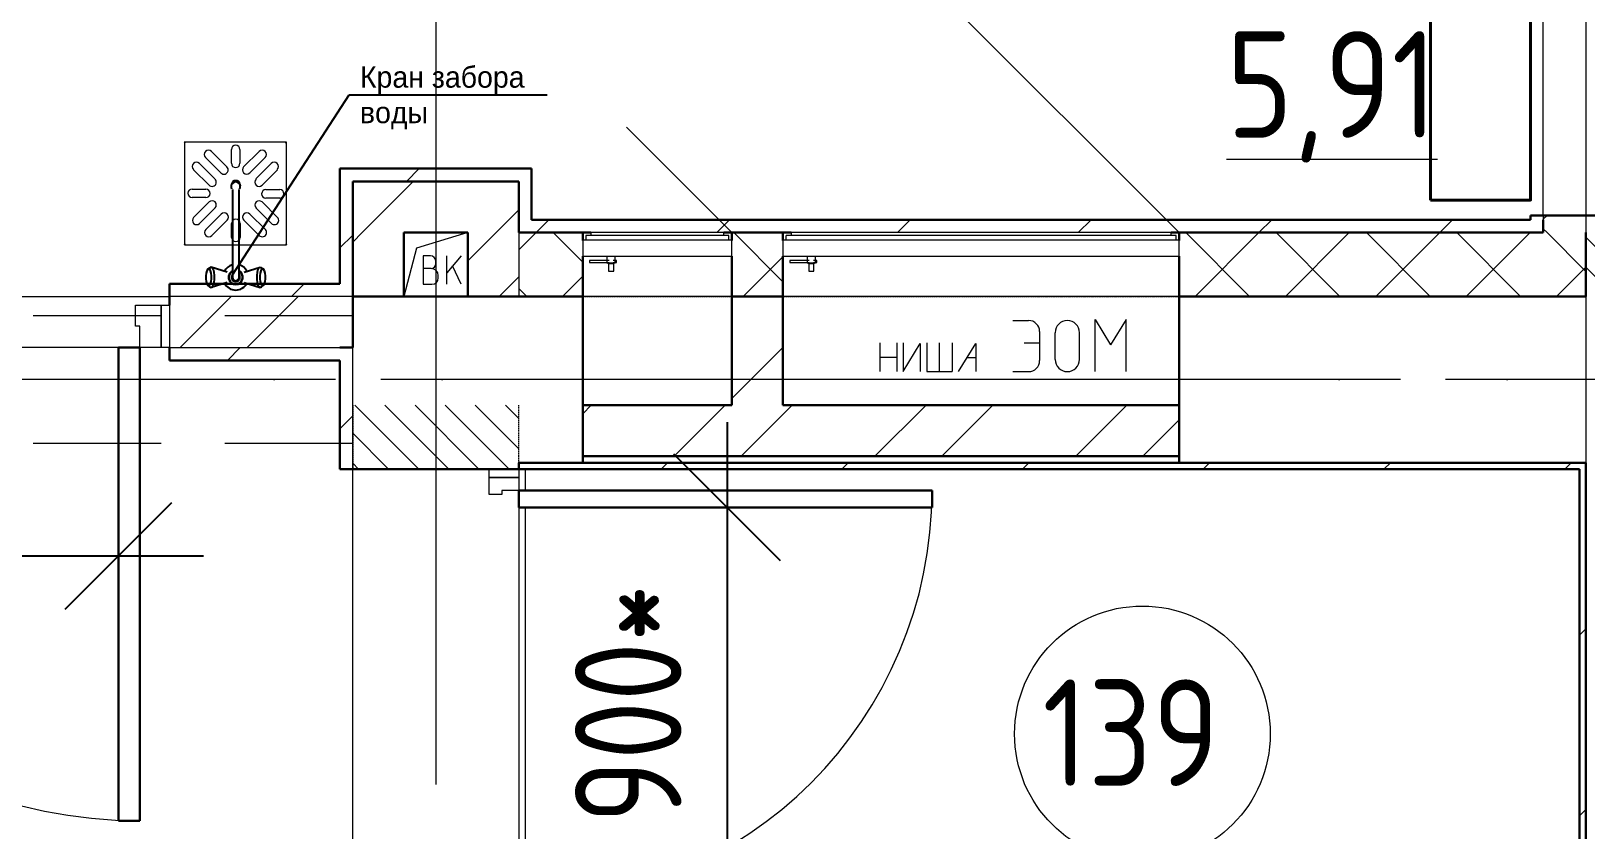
# Model space of a CAD drawing. Header units: millimetres. Extents: x -21010 to 105841, y -18351 to 135084.
# Drawn here: x 44212 to 47862, y 36718 to 38593 of the extents above; entities that cross this region are included whole.
import ezdxf
from ezdxf import colors
from ezdxf.entities.mleader import LeaderData, LeaderLine
from ezdxf.math import Vec2, Vec3

# ---------------------------------------------------------------- set-up
doc = ezdxf.new("R2010")
doc.units = ezdxf.units.MM
for name, pattern in [('ADSK_Линия сетки', [2500, 2000, -250, 0, -250]), ('ADSK_Сверху', [450, 300, -150]), ('ADSK_Штриховая_ш2 п1_5', [4.5, 3, -1.5])]:
    doc.linetypes.add(name, pattern=pattern)
for name, color, linetype in [('PLAN', 1, 'Continuous'), ('Мультивыноски отполение', 7, 'Continuous'), ('ТХ-Вода (ВК)', 170, 'Continuous'), ('ТХ_(нейтральное оборудование_мебель)', 32, 'Continuous'), ('ТХ_размеры', 7, 'Continuous')]:
    doc.layers.add(name, color=color, linetype=linetype)
for name, color, linetype, lineweight in [('Двери', 7, 'Continuous', 9), ('Линии', 7, 'Continuous', 9), ('Марки помещений', 7, 'Continuous', 9), ('Оборудование', 7, 'Continuous', 18), ('Оси', 7, 'Continuous', 9), ('Радиаторы отопления', 10, 'Continuous', 40), ('Стены внутренние', 7, 'Continuous', 18), ('Стены наружные', 7, 'Continuous', 18), ('Стены штриховка', 7, 'Continuous', 13)]:
    doc.layers.add(name, color=color, linetype=linetype, lineweight=lineweight)
doc.layers.add('ТХ ВК Аннотации', color=7, linetype='Continuous', lineweight=20, true_color=0x4c9a9a)
doc.styles.add('DCAD_TEXT', font='GOST_Common.ttf', dxfattribs={"height": 180})
doc.styles.add('GOST Common_3', font='GOST_Common.ttf', dxfattribs={"height": 3.5})
doc.styles.add('ГОСТ 2.304', font='CS_Gost2304.shx')
doc.styles.add('ТХ_New', font='')
doc.styles.get('ТХ_New').set_extended_font_data('Vin Sans Pro')
doc.dimstyles.new('СПДС', dxfattribs={"dimscale": 100, "dimtxt": 2.5, "dimasz": 2.5, "dimexe": 2, "dimexo": 0.625, "dimgap": 1, "dimtad": 1, "dimdec": 0, "dimtxsty": 'ГОСТ 2.304', "dimblk": 'OBLIQUE', "dimblk1": 'OBLIQUE', "dimblk2": 'OBLIQUE', "dimcen": 2.5, "dimdle": 2, "dimadec": 0, "dimazin": 2, "dimtfac": 0.75, "dimtdec": 4, "dimtmove": 1, "dimatfit": 3, "dimfxl": 1, "dimtfill": 1, "dimtolj": 1, "dimarcsym": 1})

# ---------------------------------------------------------------- blocks, each defined once
blk = doc.blocks.new('smes_vrez')
at = {"layer": 'PLAN'}
for p, q in [((-60.4, 75.8), (-65.6, 72)), ((-63.2, 73.2), (-65.6, 72)), ((-60.9, 72), (-63.2, 73.2)), ((-57.6, 77.2), (-60.4, 75.8)), ((-54.8, 75.8), (-57.6, 77.2)), ((-20.1, 65.3), (-57.6, 77.2)), ((-52.3, 71.6), (-54.8, 75.8)), ((20.1, 65.3), (57.6, 77.2)), ((54.8, 75.8), (52.3, 71.6)), ((57.6, 77.2), (54.8, 75.8)), ((60.4, 75.8), (57.6, 77.2)), ((60.4, 75.8), (65.6, 72)), ((63.2, 73.2), (60.9, 72)), ((65.6, 72), (63.2, 73.2)), ((-69.1, 63.2), (-70, 56.7)), ((-70, 56.7), (-70, 49.8)), ((-70, 49.8), (-69.1, 43.2)), ((-67.6, 68.6), (-69.1, 63.2)), ((-69.1, 43.2), (-67.6, 37.9)), ((-65.6, 72), (-67.6, 68.6)), ((-67.6, 37.9), (-65.6, 34.4)), ((-58.8, 68.6), (-60.9, 72)), ((-60.9, 34.4), (-58.8, 37.9)), ((-57.3, 63.2), (-58.8, 68.6)), ((-58.8, 37.9), (-57.3, 43.2)), ((-20.1, 41.2), (-57.6, 29.2)), ((-56.5, 56.7), (-57.3, 63.2)), ((-57.3, 43.2), (-56.5, 49.8)), ((-56.5, 49.8), (-56.5, 56.7)), ((-50.5, 65.2), (-52.3, 71.6)), ((-52.3, 34.9), (-50.5, 41.2)), ((-49.5, 57.4), (-50.5, 65.2)), ((-50.5, 41.2), (-49.5, 49.1)), ((-49.5, 49.1), (-49.5, 57.4)), ((-14.7, 61.7), (-16.7, 56.2)), ((-16.7, 56.2), (-16.7, 50.3)), ((-16.7, 50.3), (-14.7, 44.7)), ((-13.9, 61.2), (-15.8, 56)), ((-15.8, 56), (-15.8, 50.5)), ((-15.8, 50.5), (-13.9, 45.2)), ((-10.9, 66.3), (-14.7, 61.7)), ((-14.7, 44.7), (-10.9, 40.2)), ((-10.3, 65.5), (-13.9, 61.2)), ((-13.9, 45.2), (-10.3, 41)), ((-5.8, 69.2), (-10.9, 66.3)), ((-10.9, 40.2), (-7.9, 38.5)), ((-5.5, 68.3), (-10.3, 65.5)), ((-10.3, 41), (-7.9, 39.6)), ((-8.7, 58.2), (-9.8, 55)), ((-9.8, 55), (-9.8, 51.5)), ((-9.8, 51.5), (-8.7, 48.2)), ((-6.4, 60.9), (-8.7, 58.2)), ((-8.7, 48.2), (-7.9, 47.3)), ((-6.9, 57.2), (-7.9, 54.6)), ((-7.9, 54.6), (-7.9, -152.4)), ((-5.1, 59.4), (-6.9, 57.2)), ((-3.4, 62.6), (-6.4, 60.9)), ((0, 70.2), (-5.8, 69.2)), ((0, 69.2), (-5.5, 68.3)), ((-2.7, 60.8), (-5.1, 59.4)), ((0, 63.2), (-3.4, 62.6)), ((0, 61.2), (-2.7, 60.8)), ((5.8, 69.2), (0, 70.2)), ((5.5, 68.3), (0, 69.2)), ((3.4, 62.6), (0, 63.2)), ((2.7, 60.8), (0, 61.2)), ((5.1, 59.4), (2.7, 60.8)), ((6.4, 60.9), (3.4, 62.6)), ((6.9, 57.2), (5.1, 59.4)), ((10.3, 65.5), (5.5, 68.3)), ((10.9, 66.3), (5.8, 69.2)), ((8.7, 58.2), (6.4, 60.9)), ((7.9, 54.6), (6.9, 57.2)), ((7.9, -152.4), (7.9, 54.6)), ((7.9, 47.3), (8.7, 48.2)), ((7.9, 39.6), (10.3, 41)), ((7.9, 38.5), (10.9, 40.2)), ((9.8, 55), (8.7, 58.2)), ((8.7, 48.2), (9.8, 51.5)), ((9.8, 51.5), (9.8, 55)), ((13.9, 61.2), (10.3, 65.5)), ((10.3, 41), (13.9, 45.2)), ((14.7, 61.7), (10.9, 66.3)), ((10.9, 40.2), (14.7, 44.7)), ((15.8, 56), (13.9, 61.2)), ((13.9, 45.2), (15.8, 50.5)), ((16.7, 56.2), (14.7, 61.7)), ((14.7, 44.7), (16.7, 50.3)), ((15.8, 50.5), (15.8, 56)), ((16.7, 50.3), (16.7, 56.2)), ((20.1, 41.2), (57.6, 29.2)), ((50.5, 65.2), (49.5, 57.4)), ((49.5, 57.4), (49.5, 49.1)), ((49.5, 49.1), (50.5, 41.2)), ((52.3, 71.6), (50.5, 65.2)), ((50.5, 41.2), (52.3, 34.9)), ((57.3, 63.2), (56.5, 56.7)), ((56.5, 56.7), (56.5, 49.8)), ((56.5, 49.8), (57.3, 43.2)), ((58.8, 68.6), (57.3, 63.2)), ((57.3, 43.2), (58.8, 37.9)), ((60.9, 72), (58.8, 68.6)), ((58.8, 37.9), (60.9, 34.4)), ((67.6, 68.6), (65.6, 72)), ((65.6, 34.4), (67.6, 37.9)), ((69.1, 63.2), (67.6, 68.6)), ((67.6, 37.9), (69.1, 43.2)), ((70, 56.7), (69.1, 63.2)), ((69.1, 43.2), (70, 49.8)), ((70, 49.8), (70, 56.7)), ((-65.6, 34.4), (-63.2, 33.2)), ((-57.6, 29.2), (-65.6, 34.4)), ((-63.2, 33.2), (-60.9, 34.4)), ((-54.8, 30.7), (-52.3, 34.9)), ((52.3, 34.9), (54.8, 30.7)), ((57.6, 29.2), (65.6, 34.4)), ((60.9, 34.4), (63.2, 33.2)), ((63.2, 33.2), (65.6, 34.4)), ((-9.5, -154.4), (-10.8, -157.9)), ((-10.8, -157.9), (-10.8, -161.6)), ((-10.8, -161.6), (-9.5, -165.1)), ((-9.8, -165.5), (-10.8, -161.6)), ((-9.8, -165.5), (-8.7, -168.6)), ((-9.5, -165.1), (-7.1, -167.9)), ((-8.7, -168.6), (-6.4, -171.2)), ((-7.1, -167.9), (-3.8, -169.8)), ((-6.4, -171.2), (-3.4, -172.9)), ((-3.8, -169.8), (0, -170.4)), ((-3.4, -172.9), (0, -173.5)), ((0, -170.4), (3.8, -169.8)), ((0, -173.5), (3.4, -172.9)), ((3.4, -172.9), (6.4, -171.2)), ((3.8, -169.8), (7.1, -167.9)), ((6.4, -171.2), (8.7, -168.6)), ((7.1, -167.9), (9.5, -165.1)), ((8.7, -168.6), (9.8, -165.5)), ((10.8, -157.9), (9.5, -154.4)), ((9.5, -165.1), (10.8, -161.6)), ((9.8, -165.5), (10.8, -161.6)), ((10.8, -161.6), (10.8, -157.9))]:
    blk.add_line(p, q, dxfattribs=at)
for start, end in [(27.9765, 152.0235), (207.9765, 254.7747), (285.2253, 332.0235)]:
    blk.add_arc((0, 53.2), 30, start, end, dxfattribs=at)
blk = doc.blocks.new('_None')
blk = doc.blocks.new('трап')
at = {"layer": 'ТХ ВК Аннотации'}
for p, q in [((34771.5, 62035.5), (34531.5, 62035.5)), ((34532, 62035), (34532, 61795)), ((34595.6, 62013.9), (34631.8, 61977.7)), ((34642.3, 61986), (34642.3, 62018.3)), ((34662.3, 62018.3), (34662.3, 61986)), ((34671, 61977.7), (34707.3, 62013.9)), ((34772, 61795), (34772, 62035)), ((34567.2, 61985.5), (34603.4, 61949.3)), ((34617.7, 61963.6), (34581.5, 61999.8)), ((34721.4, 61999.8), (34685.2, 61963.6)), ((34699.5, 61949.3), (34735.7, 61985.5)), ((34589.8, 61934.6), (34553.6, 61970.8)), ((34750.4, 61970.8), (34714.2, 61934.6)), ((34582.4, 61905.5), (34550, 61905.7)), ((34550.1, 61925.7), (34582.5, 61925.5)), ((34755.6, 61904.3), (34723.2, 61904.5)), ((34723.3, 61924.5), (34755.7, 61924.3)), ((34553.6, 61859.2), (34589.8, 61895.4)), ((34604, 61881.3), (34567.7, 61845)), ((34736.2, 61845), (34700, 61881.3)), ((34714.2, 61895.4), (34750.4, 61859.2)), ((34582, 61830.7), (34618.3, 61867)), ((34632.4, 61852.8), (34596.2, 61816.6)), ((34642.9, 61812.2), (34642.9, 61844.6)), ((34662.9, 61844.6), (34662.9, 61812.2)), ((34707.8, 61816.6), (34671.6, 61852.8)), ((34685.7, 61867), (34722, 61830.7)), ((34532, 61795), (34772, 61795))]:
    blk.add_line(p, q, dxfattribs=at)
for centre, start, end in [((34588.6, 62006.9), 45, 225), ((34652.3, 62018.3), 0, 180), ((34714.3, 62006.9), 315, 135), ((34560.1, 61978.4), 45, 225), ((34624.8, 61970.6), 225, 45), ((34652.3, 61986), 180, 0), ((34678.1, 61970.6), 135, 315), ((34742.8, 61978.4), 315, 135), ((34596.9, 61941.7), 225, 45), ((34707.1, 61941.7), 135, 315), ((34550.1, 61915.7), 89.6219, 269.6219), ((34582.5, 61915.5), 269.6219, 89.6219), ((34723.3, 61914.5), 89.6219, 269.6219), ((34755.6, 61914.3), 269.6219, 89.6219), ((34596.9, 61888.3), 315, 135), ((34625.3, 61859.9), 315, 135), ((34678.7, 61859.9), 45, 225), ((34707.1, 61888.3), 45, 225), ((34560.7, 61852.1), 135, 315), ((34652.9, 61844.6), 0, 180), ((34743.3, 61852.1), 225, 45), ((34589.1, 61823.7), 135, 315), ((34652.9, 61812.2), 180, 0), ((34714.9, 61823.7), 225, 45)]:
    blk.add_arc(centre, 10, start, end, dxfattribs=at)
for points, knots in [([(34533.5, 62033.5), (34533.3, 62033.7), (34533.1, 62033.9), (34532.8, 62034.2), (34532.5, 62034.5), (34532.3, 62034.7), (34532.2, 62034.8), (34532, 62035), (34531.9, 62035.1), (34531.7, 62035.3), (34531.6, 62035.4), (34531.5, 62035.5), (34531.5, 62035.5), (34531.5, 62035.5), (34531.5, 62035.5)], [0, 0, 0, 0, 0.142857, 0.285714, 0.357143, 0.428571, 0.5, 0.571429, 0.642857, 0.714286, 0.785714, 0.857143, 0.928571, 1, 1, 1, 1]), ([(34771.5, 62035.5), (34771.5, 62035.5), (34771.4, 62035.5), (34771.4, 62035.5), (34771.3, 62035.4), (34771.2, 62035.3), (34771.1, 62035.1), (34770.9, 62035), (34770.7, 62034.8), (34770.6, 62034.7), (34770.4, 62034.5), (34770.2, 62034.2), (34769.8, 62033.9), (34769.6, 62033.7), (34769.5, 62033.5)], [0, 0, 0, 0, 0.071429, 0.142857, 0.214286, 0.285714, 0.357143, 0.428571, 0.5, 0.571429, 0.642857, 0.714286, 0.857143, 1, 1, 1, 1]), ([(34532, 61795), (34532, 61795), (34532, 61795), (34532.1, 61795.1), (34532.2, 61795.2), (34532.3, 61795.3), (34532.4, 61795.4), (34532.5, 61795.5), (34532.7, 61795.7), (34532.9, 61795.9), (34533.1, 61796.1), (34533.3, 61796.3), (34533.6, 61796.6), (34533.9, 61796.9), (34534, 61797)], [0, 0, 0, 0, 0.071429, 0.142857, 0.214286, 0.285714, 0.357143, 0.428571, 0.5, 0.571429, 0.642857, 0.714286, 0.857143, 1, 1, 1, 1]), ([(34770, 61797), (34770.1, 61796.9), (34770.4, 61796.6), (34770.7, 61796.3), (34770.9, 61796.1), (34771.1, 61795.9), (34771.3, 61795.7), (34771.5, 61795.5), (34771.6, 61795.4), (34771.7, 61795.3), (34771.8, 61795.2), (34771.9, 61795.1), (34772, 61795), (34772, 61795), (34772, 61795)], [0, 0, 0, 0, 0.142857, 0.285714, 0.357143, 0.428571, 0.5, 0.571429, 0.642857, 0.714286, 0.785714, 0.857143, 0.928571, 1, 1, 1, 1])]:
    blk.add_open_spline(points, degree=3, knots=knots, dxfattribs=at)
blk = doc.blocks.new('тра')
at = {"layer": 'ТХ-Вода (ВК)', "color": 0}
blk.add_blockref('трап', (-316125.7, -819), dxfattribs=at)
blk = doc.blocks.new('_Oblique')
at = {"color": 0, "linetype": 'ByBlock', "lineweight": -2}
blk.add_line((-0.5, -0.5), (0.5, 0.5), dxfattribs=at)
blk = doc.blocks.new('*D213')
at = {"layer": 'Defpoints', "color": 0, "ltscale": 100, "transparency": 16777216}
for p in [(43367, 37900), (44417, 37850), (44417, 37361.3)]:
    blk.add_point(p, dxfattribs=at)
at = {"layer": 'ТХ_размеры', "color": 0, "lineweight": -2, "ltscale": 100, "transparency": 16777216}
for p, q in [((43367, 37837.5), (43367, 37161.3)), ((44417, 37787.5), (44417, 37161.3)), ((43167, 37361.3), (44617, 37361.3))]:
    blk.add_line(p, q, dxfattribs=at)
at = {"layer": 'ТХ_размеры', "color": 0, "lineweight": -2, "ltscale": 100, "transparency": 16777216, "xscale": 250, "yscale": 250, "zscale": 250}
blk.add_blockref('_Oblique', (44417, 37361.3), dxfattribs=at)
at = {"layer": 'ТХ_размеры', "color": 0, "ltscale": 100, "transparency": 16777216, "insert": (43837, 37636.2), "char_height": 250, "attachment_point": 5, "style": 'ГОСТ 2.304', "bg_fill": 3, "box_fill_scale": 1.1, "bg_fill_color": 256, "bg_fill_true_color": 13158600, "bg_fill_transparency": 0}
blk.add_mtext('\\A1;1000*', dxfattribs=at)
at = {"layer": 'ТХ_размеры', "color": 0, "lineweight": -2, "ltscale": 100, "transparency": 16777216, "xscale": 250, "yscale": 250, "zscale": 250, "rotation": 180}
blk.add_blockref('_Oblique', (43367, 37361.3), dxfattribs=at)
blk = doc.blocks.new('*D214')
at = {"layer": 'Defpoints', "color": 0, "ltscale": 100, "transparency": 16777216}
for p in [(45357, 37475), (45302, 36555), (45845.9, 36555)]:
    blk.add_point(p, dxfattribs=at)
at = {"layer": 'ТХ_размеры', "color": 0, "lineweight": -2, "ltscale": 100, "transparency": 16777216}
for p, q in [((45845.9, 37675), (45845.9, 36355)), ((45419.5, 37475), (46045.9, 37475)), ((45364.5, 36555), (46045.9, 36555))]:
    blk.add_line(p, q, dxfattribs=at)
at = {"layer": 'ТХ_размеры', "color": 0, "lineweight": -2, "ltscale": 100, "transparency": 16777216, "xscale": 250, "yscale": 250, "zscale": 250}
for p, rotation in [((45845.9, 37475), 90), ((45845.9, 36555), 270)]:
    blk.add_blockref('_Oblique', p, dxfattribs=dict(at, rotation=rotation))
at = {"layer": 'ТХ_размеры', "color": 0, "ltscale": 100, "transparency": 16777216, "insert": (45613.7, 37015), "char_height": 250, "attachment_point": 5, "rotation": 90, "style": 'ГОСТ 2.304', "bg_fill": 3, "box_fill_scale": 1.1, "bg_fill_color": 256, "bg_fill_true_color": 13158600, "bg_fill_transparency": 0}
blk.add_mtext('\\A1;900*', dxfattribs=at)
blk = doc.blocks.new('1 этаж 21082025')
at = {"lineweight": 18}
for p, q in [((50975, -5355), (50854.6, -5391.7)), ((50854.6, -5391.7), (50825, -5505)), ((50887.2, -5409.6), (50870.6, -5409.6)), ((50870.6, -5409.6), (50870.6, -5476.3)), ((50900.2, -5428.1), (50900.2, -5422.6)), ((50959.5, -5409.6), (50926.1, -5449.3)), ((50926.1, -5476.3), (50926.1, -5409.6)), ((50959.5, -5476.3), (50939.5, -5433.4)), ((50889.1, -5439.2), (50870.6, -5439.2)), ((50905.7, -5461.4), (50905.7, -5455.9)), ((50870.6, -5476.3), (50890.9, -5476.3))]:
    blk.add_line(p, q, dxfattribs=at)
for centre, radius, start, end in [((50887.2, -5422.6), 13, 0, 90), ((50889.1, -5428.1), 11.1, 270, 0), ((50889.1, -5455.9), 16.7, 0, 90), ((50890.9, -5461.4), 14.8, 270, 0)]:
    blk.add_arc(centre, radius, start, end, dxfattribs=at)
at = {"layer": 'Двери', "linetype": 'ADSK_Штриховая_ш2 п1_5'}
for p, q in [((54150, -5315), (53600, -5315)), ((53600, -5315), (53600, -5465)), ((51245, -5505), (52645, -5505)), ((50705, -5760), (50705, -5910)), ((51095, -5910), (51095, -5760)), ((50705, -5910), (51095, -5910)), ((51245, -5895), (52645, -5895))]:
    blk.add_line(p, q, dxfattribs=at)
at = {"layer": 'Двери', "linetype": 'Continuous', "lineweight": 18}
for p, q in [((53600, -5365.7), (53699.3, -5465)), ((53600, -5436.4), (53628.6, -5465)), ((50710, -5760), (50860, -5910)), ((50780.7, -5760), (50930.7, -5910)), ((50851.4, -5760), (51001.4, -5910)), ((50922.1, -5760), (51072.1, -5910)), ((50992.8, -5760), (51095, -5862.2)), ((51063.5, -5760), (51095, -5791.5)), ((50705, -5825.7), (50789.3, -5910)), ((50705, -5896.4), (50718.6, -5910))]:
    blk.add_line(p, q, dxfattribs=at)
at = {"layer": 'Двери'}
for p, q in [((50195, -5525), (50255, -5525)), ((50195, -5575), (50195, -5525)), ((50255, -5525), (50255, -5625)), ((50255, -5625), (50255, -5525)), ((50255, -5525), (50275, -5525)), ((50275, -5525), (50275, -5625)), ((50205, -5575), (50195, -5575)), ((50205, -5625), (50205, -5575)), ((50255, -5625), (50205, -5625)), ((50275, -5625), (50255, -5625)), ((51025, -5910), (51095, -5910)), ((51025, -5930), (51025, -5910)), ((51095, -5910), (51095, -5930)), ((51025, -5970), (51025, -5930)), ((51025, -5930), (51095, -5930)), ((51095, -5930), (51025, -5930)), ((51095, -5930), (51095, -5960)), ((51055, -5970), (51025, -5970)), ((51055, -5960), (51055, -5970)), ((51095, -5960), (51055, -5960))]:
    blk.add_line(p, q, dxfattribs=at)
at = {"layer": 'Двери', "lineweight": 30}
for p, q in [((50155, -6735), (50155, -5625)), ((50155, -5625), (50205, -5625)), ((50205, -5625), (50205, -6735)), ((51095, -5960), (52065, -5960)), ((51095, -6000), (51095, -5960)), ((52065, -5960), (52065, -6000)), ((52065, -6000), (51095, -6000)), ((50205, -6735), (50155, -6735))]:
    blk.add_line(p, q, dxfattribs=at)
at = {"layer": 'Двери'}
for centre, radius, start, end in [((50205, -5625), 1110, 180, 270), ((51095, -5960), 970, 270, 0)]:
    blk.add_arc(centre, radius, start, end, dxfattribs=at)
at = {"layer": 'Линии', "linetype": 'ADSK_Сверху'}
for p, q in [((50705, -5550), (30240, -5550)), ((50705, -5850), (30240, -5850))]:
    blk.add_line(p, q, dxfattribs=at)
at = {"layer": 'Линии', "lineweight": 18}
for p, q in [((52254.8, -5561.2), (52291.3, -5561.2)), ((52447.8, -5558.6), (52484.3, -5618.6)), ((52447.8, -5681.2), (52447.8, -5558.6)), ((52520.9, -5558.6), (52484.3, -5618.6)), ((52520.9, -5681.2), (52520.9, -5558.6)), ((51942.4, -5613.4), (51942.4, -5681.2)), ((51982.4, -5613.4), (51982.4, -5681.2)), ((51997.4, -5613.4), (51997.4, -5681.2)), ((51997.4, -5681.2), (52037.4, -5615.5)), ((52037.4, -5615.5), (52037.4, -5681.2)), ((52052.4, -5613.4), (52052.4, -5681.2)), ((52082.4, -5681.2), (52082.4, -5613.4)), ((52112.4, -5613.4), (52112.4, -5681.2)), ((52127.4, -5681.2), (52167.4, -5615.5)), ((52167.4, -5615.5), (52167.4, -5681.2)), ((52280.9, -5613.4), (52317.4, -5613.4)), ((52317.4, -5587.3), (52317.4, -5655.2)), ((52353.9, -5652.5), (52353.9, -5589.9)), ((52411.3, -5652.5), (52411.3, -5589.9)), ((51942.4, -5647.3), (51982.4, -5647.3)), ((52147.4, -5648.4), (52167.4, -5648.4)), ((52052.4, -5681.2), (52112.4, -5681.2)), ((52254.8, -5681.2), (52291.3, -5681.2))]:
    blk.add_line(p, q, dxfattribs=at)
for centre, radius, start, end in [((52291.3, -5587.3), 26.1, 0, 90), ((52382.6, -5589.9), 28.7, 0, 180), ((52291.3, -5655.2), 26.1, 270, 0), ((52382.6, -5652.5), 28.7, 180, 0)]:
    blk.add_arc(centre, radius, start, end, dxfattribs=at)
at = {"layer": 'Марки помещений'}
blk.add_circle((52558.8, -6531.4), 300, dxfattribs=at)
at = {"layer": 'Оборудование'}
for p, q in [((52645, -5355), (51987.4, -4697.4)), ((51595, -5355), (51347.5, -5107.5)), ((51252, -5363), (51252, -5372.7)), ((51587, -5362), (51253, -5362)), ((51576, -5355), (51264, -5355)), ((51264, -5355), (51264, -5360.5)), ((51567, -5361.8), (51567, -5363)), ((51567, -5363), (51567, -5361.8)), ((51576, -5360.5), (51576, -5355)), ((51588, -5372.7), (51588, -5363)), ((51722, -5363), (51722, -5372.7)), ((52637, -5362), (51723, -5362)), ((52626, -5355), (51734, -5355)), ((51734, -5355), (51734, -5360.5)), ((52626, -5360.5), (52626, -5355)), ((52638, -5372.7), (52638, -5363)), ((51245, -5373.6), (51245, -5410)), ((51594.1, -5372.7), (51245.9, -5372.7)), ((51595, -5410), (51595, -5373.6)), ((51715, -5373.6), (51715, -5410)), ((52644.1, -5372.7), (51715.9, -5372.7)), ((52645, -5410), (52645, -5373.6)), ((51245, -5410), (51595, -5410)), ((51306.7, -5420.4), (51260.8, -5420.4)), ((51260.8, -5420.4), (51260.8, -5425.4)), ((51260.8, -5425.4), (51306.7, -5425.4)), ((51301.8, -5410), (51301.8, -5425.9)), ((51301.8, -5425.9), (51321.1, -5425.9)), ((51303.4, -5425.9), (51305.4, -5427.9)), ((51305.4, -5427.9), (51305.4, -5445.3)), ((51305.4, -5427.9), (51317.6, -5427.9)), ((51324.6, -5420.4), (51316.3, -5420.4)), ((51316.3, -5425.4), (51324.6, -5425.4)), ((51317.6, -5427.9), (51319.6, -5425.9)), ((51317.6, -5445.3), (51317.6, -5427.9)), ((51321.1, -5425.9), (51321.1, -5410)), ((51324.6, -5425.4), (51324.6, -5420.4)), ((51715, -5410), (52645, -5410)), ((51776.7, -5420.4), (51730.8, -5420.4)), ((51730.8, -5420.4), (51730.8, -5425.4)), ((51730.8, -5425.4), (51776.7, -5425.4)), ((51771.8, -5410), (51771.8, -5425.9)), ((51771.8, -5425.9), (51791.1, -5425.9)), ((51773.4, -5425.9), (51775.4, -5427.9)), ((51775.4, -5427.9), (51775.4, -5445.3)), ((51775.4, -5427.9), (51787.6, -5427.9)), ((51794.6, -5420.4), (51786.3, -5420.4)), ((51786.3, -5425.4), (51794.6, -5425.4)), ((51787.6, -5427.9), (51789.6, -5425.9)), ((51787.6, -5445.3), (51787.6, -5427.9)), ((51791.1, -5425.9), (51791.1, -5410)), ((51794.6, -5425.4), (51794.6, -5420.4)), ((51305.4, -5445.3), (51317.6, -5445.3)), ((51775.4, -5445.3), (51787.6, -5445.3))]:
    blk.add_line(p, q, dxfattribs=at)
for points, knots in [([(51253, -5362), (51252.9, -5362), (51252.7, -5362), (51252.6, -5362.1), (51252.5, -5362.1), (51252.4, -5362.2), (51252.2, -5362.3), (51252.1, -5362.5), (51252, -5362.7), (51252, -5362.9), (51252, -5363)], [0, 0, 0, 0, 0.166667, 0.25, 0.333333, 0.416667, 0.541667, 0.666667, 0.833333, 1, 1, 1, 1]), ([(51264, -5360.5), (51264, -5360.6), (51264, -5360.8), (51263.9, -5361.1), (51263.8, -5361.2), (51263.7, -5361.4), (51263.6, -5361.6), (51263.4, -5361.7), (51263.2, -5361.8), (51263.1, -5361.9), (51262.8, -5362), (51262.6, -5362), (51262.5, -5362)], [0, 0, 0, 0, 0.166667, 0.25, 0.333333, 0.416667, 0.5, 0.583333, 0.666667, 0.75, 0.833333, 1, 1, 1, 1]), ([(51577.5, -5362), (51577.4, -5362), (51577.2, -5362), (51576.9, -5361.9), (51576.8, -5361.8), (51576.6, -5361.7), (51576.4, -5361.6), (51576.3, -5361.4), (51576.2, -5361.2), (51576.1, -5361.1), (51576, -5360.8), (51576, -5360.6), (51576, -5360.5)], [-1, -1, -1, -1, -0.833333, -0.75, -0.666667, -0.583333, -0.5, -0.416667, -0.333333, -0.25, -0.166667, 0, 0, 0, 0]), ([(51588, -5363), (51588, -5362.9), (51588, -5362.7), (51587.9, -5362.5), (51587.8, -5362.3), (51587.6, -5362.2), (51587.5, -5362.1), (51587.4, -5362.1), (51587.3, -5362), (51587.1, -5362), (51587, -5362)], [-1, -1, -1, -1, -0.833333, -0.666667, -0.541667, -0.416667, -0.333333, -0.25, -0.166667, 0, 0, 0, 0]), ([(51723, -5362), (51722.9, -5362), (51722.7, -5362), (51722.6, -5362.1), (51722.5, -5362.1), (51722.4, -5362.2), (51722.2, -5362.3), (51722.1, -5362.5), (51722, -5362.7), (51722, -5362.9), (51722, -5363)], [0, 0, 0, 0, 0.166667, 0.25, 0.333333, 0.416667, 0.541667, 0.666667, 0.833333, 1, 1, 1, 1]), ([(51734, -5360.5), (51734, -5360.6), (51734, -5360.8), (51733.9, -5361.1), (51733.8, -5361.2), (51733.7, -5361.4), (51733.6, -5361.6), (51733.4, -5361.7), (51733.2, -5361.8), (51733.1, -5361.9), (51732.8, -5362), (51732.6, -5362), (51732.5, -5362)], [0, 0, 0, 0, 0.166667, 0.25, 0.333333, 0.416667, 0.5, 0.583333, 0.666667, 0.75, 0.833333, 1, 1, 1, 1]), ([(52627.5, -5362), (52627.4, -5362), (52627.2, -5362), (52626.9, -5361.9), (52626.8, -5361.8), (52626.6, -5361.7), (52626.4, -5361.6), (52626.3, -5361.4), (52626.2, -5361.2), (52626.1, -5361.1), (52626, -5360.8), (52626, -5360.6), (52626, -5360.5)], [-1, -1, -1, -1, -0.833333, -0.75, -0.666667, -0.583333, -0.5, -0.416667, -0.333333, -0.25, -0.166667, 0, 0, 0, 0]), ([(52638, -5363), (52638, -5362.9), (52638, -5362.7), (52637.9, -5362.5), (52637.8, -5362.3), (52637.6, -5362.2), (52637.5, -5362.1), (52637.4, -5362.1), (52637.3, -5362), (52637.1, -5362), (52637, -5362)], [-1, -1, -1, -1, -0.833333, -0.666667, -0.541667, -0.416667, -0.333333, -0.25, -0.166667, 0, 0, 0, 0]), ([(51245.9, -5372.7), (51245.8, -5372.7), (51245.7, -5372.7), (51245.6, -5372.8), (51245.4, -5372.8), (51245.3, -5373), (51245.1, -5373.2), (51245, -5373.4), (51245, -5373.5), (51245, -5373.6)], [0, 0, 0, 0, 0.166667, 0.25, 0.333333, 0.5, 0.666667, 0.833333, 1, 1, 1, 1]), ([(51595, -5373.6), (51595, -5373.5), (51595, -5373.4), (51594.9, -5373.2), (51594.7, -5373), (51594.6, -5372.8), (51594.4, -5372.8), (51594.3, -5372.7), (51594.2, -5372.7), (51594.1, -5372.7)], [-1, -1, -1, -1, -0.833333, -0.666667, -0.5, -0.333333, -0.25, -0.166667, 0, 0, 0, 0]), ([(51715.9, -5372.7), (51715.8, -5372.7), (51715.7, -5372.7), (51715.6, -5372.8), (51715.4, -5372.8), (51715.3, -5373), (51715.1, -5373.2), (51715, -5373.4), (51715, -5373.5), (51715, -5373.6)], [0, 0, 0, 0, 0.166667, 0.25, 0.333333, 0.5, 0.666667, 0.833333, 1, 1, 1, 1]), ([(52645, -5373.6), (52645, -5373.5), (52645, -5373.4), (52644.9, -5373.2), (52644.7, -5373), (52644.6, -5372.8), (52644.4, -5372.8), (52644.3, -5372.7), (52644.2, -5372.7), (52644.1, -5372.7)], [-1, -1, -1, -1, -0.833333, -0.666667, -0.5, -0.333333, -0.25, -0.166667, 0, 0, 0, 0])]:
    blk.add_open_spline(points, degree=3, knots=knots, dxfattribs=at)
at = {"layer": 'Оси', "linetype": 'ADSK_Линия сетки'}
for p, q in [((50900, 5350.6), (50900, -17365.8)), ((53600, 5350.6), (53600, -17365.8)), ((58165, -5700), (-14072.3, -5700))]:
    blk.add_line(p, q, dxfattribs=at)
at = {"layer": 'Стены внутренние'}
for p, q in [((53500, -5315), (53500, -4095)), ((53600, -5315), (53600, -5355)), ((51595, -5505), (51245, -5505)), ((52645, -5505), (51715, -5505)), ((50705, -6980), (50705, -5910)), ((51095, -5960), (51095, -6930))]:
    blk.add_line(p, q, dxfattribs=at)
at = {"layer": 'Стены внутренние', "lineweight": 30}
for p, q in [((54150, -5315), (53500, -5315)), ((53500, -5325), (53500, -5355)), ((51245, -5373.4), (51245, -5355)), ((51595, -5355), (51595, -5373.4)), ((51715, -5373.4), (51715, -5355)), ((52645, -5355), (52645, -5373.4)), ((53600, -5505), (53600, -5355)), ((51245, -5895), (51245, -5410)), ((51595, -5410), (51595, -5505)), ((51715, -5505), (51715, -5410)), ((52645, -5410), (52645, -5895)), ((50975, -5505), (50825, -5505)), ((51245, -5505), (51095, -5505)), ((51595, -5505), (51715, -5505)), ((53600, -5505), (52645, -5505)), ((50705, -5910), (51095, -5910)), ((51095, -5910), (51095, -5895))]:
    blk.add_line(p, q, dxfattribs=at)
at = {"layer": 'Стены внутренние', "linetype": 'Continuous', "lineweight": 9}
for p, q in [((53500, -5323.8), (53508.8, -5315)), ((51095, -5395.4), (51135.4, -5355)), ((51244.8, -5424.3), (51175.5, -5355)), ((51715, -5470.2), (51599.8, -5355)), ((52810.4, -5505), (52660.4, -5355)), ((52682.4, -5505), (52832.4, -5355)), ((53022.5, -5505), (52872.5, -5355)), ((52894.5, -5505), (53044.5, -5355)), ((53234.7, -5505), (53084.7, -5355)), ((53106.7, -5505), (53256.7, -5355)), ((53446.8, -5505), (53296.8, -5355)), ((53318.8, -5505), (53468.8, -5355)), ((53508.9, -5355), (53500, -5346.1)), ((53600, -5446.1), (53508.9, -5355)), ((51621.8, -5505), (51715, -5411.8)), ((53530.9, -5505), (53600, -5435.9)), ((51197.5, -5505), (51244.9, -5457.6)), ((51113.4, -5505), (51095, -5486.6))]:
    blk.add_line(p, q, dxfattribs=at)
at = {"layer": 'Стены наружные', "lineweight": 30}
for p, q in [((50675, -5205), (50675, -5475)), ((51125, -5205), (50675, -5205)), ((51125, -5325), (51125, -5205)), ((51095, -5235), (50705, -5235)), ((50705, -5235), (50705, -5625)), ((51095, -5355), (51095, -5235)), ((53470, -5325), (51125, -5325)), ((53500, -5315), (53470, -5315)), ((53470, -5315), (53470, -5325)), ((50825, -5355), (50975, -5355)), ((50825, -5505), (50825, -5355)), ((50975, -5355), (50975, -5505)), ((51095, -5355), (51264, -5355)), ((51576, -5355), (51734, -5355)), ((52626, -5355), (53500, -5355)), ((50675, -5475), (50275, -5475)), ((50275, -5475), (50275, -5525)), ((50705, -5505), (50825, -5505)), ((50975, -5505), (51095, -5505)), ((51595, -5505), (51595, -5760)), ((51715, -5760), (51715, -5505)), ((50275, -5625), (50275, -5655)), ((50275, -5655), (50675, -5655)), ((50675, -5625), (50705, -5625)), ((50675, -5655), (50675, -5910)), ((51595, -5760), (51245, -5760)), ((52645, -5760), (51715, -5760)), ((50675, -5910), (50705, -5910)), ((53600, -5895), (51095, -5895)), ((51095, -5910), (53585, -5910)), ((51245, -5880), (52645, -5880)), ((53585, -5910), (53585, -6910)), ((53600, -7060), (53600, -5895))]:
    blk.add_line(p, q, dxfattribs=at)
at = {"layer": 'Стены наружные', "linetype": 'Continuous', "lineweight": 9}
for p, q in [((50831.1, -5235), (50861.1, -5205)), ((50727.2, -5355), (50847.2, -5235)), ((51041.5, -5355), (51095, -5301.5)), ((51135.4, -5355), (51165.4, -5325)), ((51559.6, -5355), (51589.6, -5325)), ((51983.9, -5355), (52013.9, -5325)), ((52408.2, -5355), (52438.2, -5325)), ((52832.4, -5355), (52862.4, -5325)), ((53256.7, -5355), (53286.7, -5325)), ((50675, -5391.1), (50705, -5361.1)), ((50705, -5377.2), (50727.2, -5355)), ((50975, -5421.5), (51041.5, -5355)), ((50561.1, -5505), (50591.1, -5475)), ((51048.6, -5505), (51095, -5458.6)), ((50300, -5625), (50420, -5505)), ((50457.2, -5625), (50577.2, -5505)), ((50411.1, -5655), (50441.1, -5625)), ((51595, -5744.4), (51715, -5624.4)), ((51245, -5780.1), (51265.1, -5760)), ((51459.4, -5880), (51579.4, -5760)), ((51616.6, -5880), (51736.6, -5760)), ((51930.9, -5880), (52050.9, -5760)), ((52088, -5880), (52208, -5760)), ((52402.3, -5880), (52522.3, -5760)), ((50675, -5815.4), (50705, -5785.4)), ((52559.5, -5880), (52645, -5794.5)), ((51428.9, -5910), (51443.9, -5895)), ((51853.2, -5910), (51868.2, -5895)), ((52277.4, -5910), (52292.4, -5895)), ((52701.7, -5910), (52716.7, -5895)), ((53125.9, -5910), (53140.9, -5895)), ((53550.2, -5910), (53565.2, -5895)), ((53585, -6299.5), (53600, -6284.5)), ((53585, -6723.7), (53600, -6708.7))]:
    blk.add_line(p, q, dxfattribs=at)
at = {"layer": 'Стены наружные'}
for p, q in [((49025, -5505), (50275, -5505)), ((50155, -5625), (49095, -5625)), ((50705, -5910), (50705, -5625)), ((51110, -5910), (51110, -5960)), ((51110, -6000), (51110, -6980))]:
    blk.add_line(p, q, dxfattribs=at)
at = {"layer": 'Стены штриховка'}
for p, q in [((53500, -5315), (53500, -5325)), ((51095, -5355), (51095, -5505)), ((50705, -5505), (50275, -5505)), ((50275, -5625), (50675, -5625))]:
    blk.add_line(p, q, dxfattribs=at)
at = {"layer": 'Марки помещений', "style": 'GOST Common_3', "width": 0.9}
for s, p in [('%%U5,91', (52756.4, -5132.4)), ('139', (52323.9, -6653.6))]:
    blk.add_text(s, height=250, dxfattribs=at).set_placement(p)

msp = doc.modelspace()

# ---------------------------------------------------------------- linework, layer by layer
at = {"layer": 'Радиаторы отопления', "lineweight": 40}
msp.add_lwpolyline([(47497, 38196.3), (47732, 38196.3), (47732, 39352.1), (47497, 39352.1)], close=True, dxfattribs=at)

# ---------------------------------------------------------------- block references
for name, p in [('1 этаж 21082025', (-5738, 43475)), ('тра', (326165.6, -22884.5))]:
    msp.add_blockref(name, p)
at = {"rotation": 180}
msp.add_blockref('smes_vrez', (44692.3, 38068.3), dxfattribs=at)

# ---------------------------------------------------------------- leaders
at = {"layer": 'Мультивыноски отполение'}
ml = msp.add_multileader_mtext('Standard', dxfattribs=at)
ml.set_content('ВТЗ У2 (Возд.элект.завеса) КЭВ-6П3033Е:\\P3/N/PE 380 В 50 Гц, Nуст.=6,0кВт,\\P ДхШхВ-1035х235х235', color=256, style='DCAD_TEXT')
ml.set_leader_properties(color=256, linetype='ByLayer', lineweight=-1)
ml.build(insert=Vec2(0, 0))
ml.multileader.update_dxf_attribs({"has_dogleg": 0, "text_left_attachment_type": 6, "text_right_attachment_type": 6, "dogleg_length": 1, "arrow_head_size": 250})
ctx = ml.context
ctx.base_point, ctx.char_height, ctx.arrow_head_size, ctx.landing_gap_size, ctx.plane_origin = Vec3(50419, 37786.2), 180, 250, 0.09, Vec3(-53426.7, 40451.9)
ctx.left_attachment, ctx.right_attachment = 6, 6
notes = []
notes.append((ctx, [(1, (1, 1, 0), (50418, 37786.2), (1, 0), 1, [(0, [(47614.5, 38839.1)], 0, [])])]))
ctx.mtext.insert, ctx.mtext.line_spacing_style, ctx.mtext.flow_direction = Vec3(50419.1, 38002.2), 2, 5
at = {"layer": 'ТХ_(нейтральное оборудование_мебель)'}
ml = msp.add_multileader_mtext('Standard', dxfattribs=at)
ml.set_content('Кран забора \\Pводы', color=256, style='ТХ_New')
ml.set_leader_properties(linetype='ByLayer', lineweight=-1)
ml.set_arrow_properties(name='NONE')
ml.build(insert=Vec2(0, 0))
ml.multileader.update_dxf_attribs({"has_dogleg": 0, "text_left_attachment_type": 6, "text_right_attachment_type": 6, "dogleg_length": 0, "arrow_head_size": 50})
ctx = ml.context
ctx.base_point, ctx.char_height, ctx.arrow_head_size, ctx.landing_gap_size, ctx.plane_origin = Vec3(44958.9, 38443.3), 50, 50, 25, Vec3(46931.2, 38137.3)
ctx.left_attachment, ctx.right_attachment = 6, 6
notes.append((ctx, [(0, (1, 1, 0), (44958.9, 38443.3), (1, 0), 0, [(0, [(44684.4, 38021)], 0, [])])]))
ctx.mtext.insert, ctx.mtext.flow_direction = Vec3(44983.9, 38510), 5
for ctx, leaders in notes:
    for number, flags, end, landing, length, lines in leaders:
        leader = LeaderData()
        leader.index, (leader.has_last_leader_line, leader.has_dogleg_vector, leader.attachment_direction) = number, flags
        leader.last_leader_point, leader.dogleg_vector, leader.dogleg_length = Vec3(end), Vec3(landing), length
        for number, points, colour, breaks in lines:
            line = LeaderLine()
            line.index, line.vertices, line.color, line.breaks = number, Vec3.list(points), colors.encode_raw_color(colour), breaks
            leader.lines.append(line)
        ctx.leaders.append(leader)

# ---------------------------------------------------------------- next in the draw order: dimensions: what is measured, and where the dimension line sits
at = {"layer": 'ТХ_размеры', "ltscale": 100}
dim = msp.add_linear_dim(base=(44417, 37361.3), p1=(43367, 37900), p2=(44417, 37850), text='1000*', dimstyle='СПДС', dxfattribs=at)
dim.commit()
dim.dimension.update_dxf_attribs({"geometry": '*D213', "text_midpoint": (43837, 37411.2), "dimtype": 160})
dim = msp.add_linear_dim(base=(45845.9, 36555), p1=(45357, 37475), p2=(45302, 36555), angle=90, text='900*', dimstyle='СПДС', dxfattribs=at)
dim.commit()
dim.dimension.update_dxf_attribs({"geometry": '*D214', "text_midpoint": (45613.7, 37015)})

# ---------------------------------------------------------------- next in the draw order: linework, layer by layer
at = {"layer": 'Оси', "linetype": 'ADSK_Линия сетки'}
msp.add_line((49532.7, 37775), (20650.1, 37775), dxfattribs=at)

doc.saveas('drawing.dxf')
